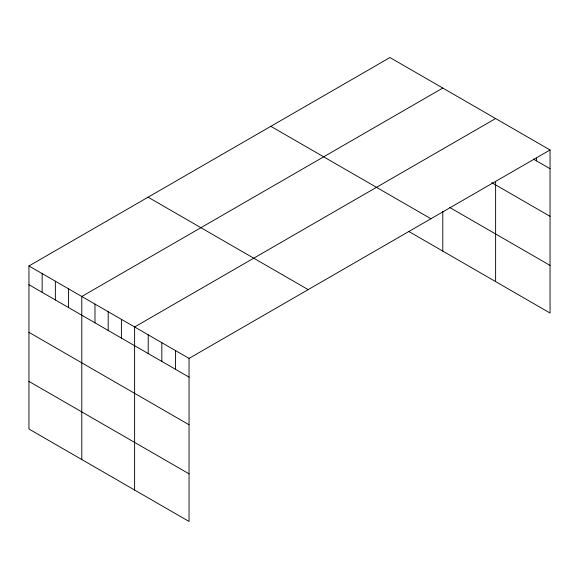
<?xml version="1.0" encoding="UTF-8"?>
<svg xmlns="http://www.w3.org/2000/svg" width="579" height="579" viewBox="0 0 579 579"><rect width="100%" height="100%" fill="white"/><g stroke="black" fill="none" stroke-linecap="round" stroke-linejoin="round"><path stroke-width="0.87" d="M28.95 265.971L189.043 358.401L189.043 521.455L28.95 429.025L28.95 265.971L389.956 57.545L550.05 149.975L550.05 313.029L408.6 231.361M442.79 88.051L81.784 296.477L81.784 459.523M495.617 118.55L134.61 326.976L134.61 490.029M189.043 358.401L550.05 149.975M533.418 159.102L550.05 168.706M491.73 182.66L550.05 216.329M449.782 207.514L550.05 265.399M270.827 126.323L430.921 218.753M148.079 197.193L308.173 289.623M28.95 284.702L189.043 377.132M28.95 332.332L189.043 424.754M28.95 381.395L189.043 473.825M536.444 158.176L536.444 160.846M495.617 181.379L495.617 281.604M442.79 211.415L442.79 251.098M175.437 350.541L175.437 369.272M161.831 342.688L161.831 361.419M148.217 334.828L148.217 353.559M121.402 319.347L121.402 338.078M108.193 311.726L108.193 330.457M94.985 304.098L94.985 322.829M68.575 288.849L68.575 307.579M55.367 281.22L55.367 299.951M42.158 273.599L42.158 292.33"/></g></svg>
